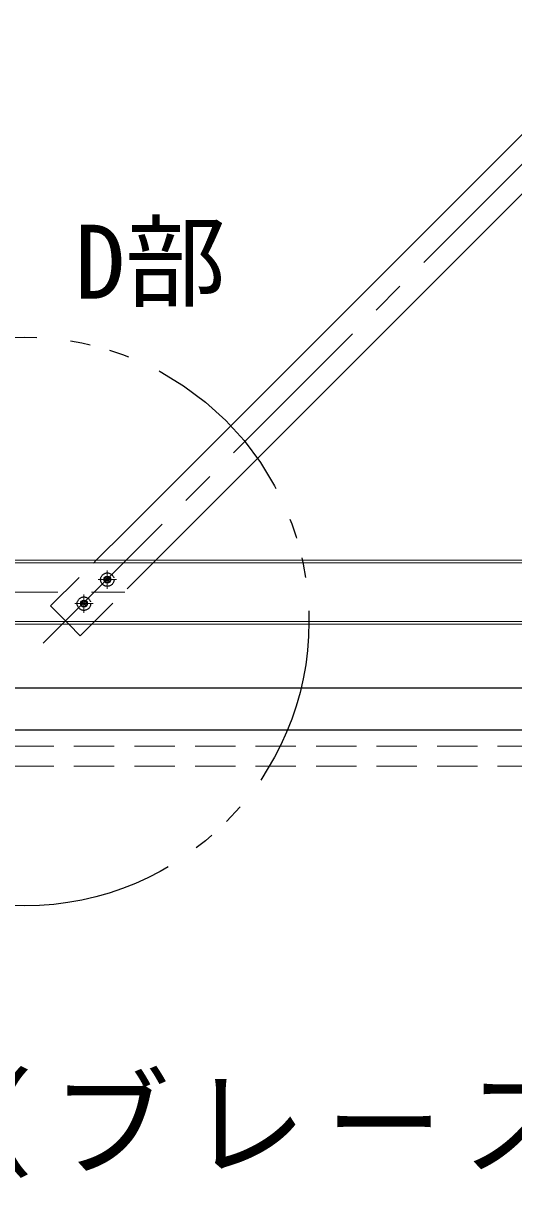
# Model space of a CAD drawing. Units: millimetres on the paper, with parts at other scales. Extents: x -195 to 195, y -135 to 133.
# Drawn here: x -93.88 to -79.29, y 23.45 to 58.04 of the extents above; entities that cross this region are included whole.
import ezdxf
from ezdxf.enums import TextEntityAlignment as Align

# ---------------------------------------------------------------- set-up
doc = ezdxf.new("R2010")
doc.units = ezdxf.units.MM
for name, pattern in [('CHAIN1', [8, 5, -1, 1, -1]), ('DASHED1', [1.8, 1.2, -0.6]), ('DOUBLE_CHAIN1', [8.8, 5, -1, 0.6, -0.6, 0.6, -1])]:
    doc.linetypes.add(name, pattern=pattern)
for name, color, linetype, lineweight in [('5-0_中心線', 4, 'CHAIN1', 9), ('5-3_野縁', 2, 'Continuous', 25), ('5-4_ブレース・補強材', 4, 'Continuous', 9), ('5-6_文字', 7, 'Continuous', 18), ('5-C_ビス・アンカーボルト', 2, 'DASHED1', 25), ('5-D_パネル', 4, 'DASHED1', 9)]:
    doc.layers.add(name, color=color, linetype=linetype, lineweight=lineweight)
doc.layers.add('5-E_補助線', color=7, linetype='Continuous')
doc.styles.add('ＭＳ ゴシック', font='')
doc.styles.get('ＭＳ ゴシック').set_extended_font_data('MS Gothic')

msp = doc.modelspace()

# ---------------------------------------------------------------- linework, layer by layer
at = {"layer": '5-0_中心線'}
for p, q in [((-93.284, 39.613), (-60.117, 72.78)), ((-91.379, 41.772), (-91.379, 41.228)), ((-91.651, 41.5), (-91.107, 41.5)), ((-97.854, 41.125), (-90.137, 41.125)), ((-92.075, 41.057), (-92.075, 40.512)), ((-92.348, 40.785), (-91.803, 40.785))]:
    msp.add_line(p, q, dxfattribs=at)
at = {"layer": '5-3_野縁'}
for p, q in [((-70.688, 38.275), (-114.746, 38.275)), ((-10.171, 37.025), (-175.862, 37.025))]:
    msp.add_line(p, q, dxfattribs=at)
at = {"layer": '5-4_ブレース・補強材'}
for p, q in [((-90.817, 42.964), (-71.604, 62.177)), ((-89.939, 42.075), (-71.604, 60.409)), ((-91.707, 42.075), (-90.817, 42.964)), ((-125.256, 42.075), (-60.256, 42.075)), ((-125.256, 41.995), (-60.256, 41.995)), ((-125.256, 40.255), (-60.256, 40.255)), ((-125.256, 40.175), (-60.256, 40.175)), ((-92.182, 39.832), (-92.525, 40.175)), ((-92.182, 39.832), (-91.839, 40.175))]:
    msp.add_line(p, q, dxfattribs=at)
at = {"layer": '5-4_ブレース・補強材', "linetype": 'DASHED1'}
msp.add_line((-89.939, 42.075), (-91.839, 40.175), dxfattribs=at)
msp.add_lwpolyline([(-92.525, 40.175), (-93.066, 40.716), (-91.707, 42.075)], dxfattribs=at)
at = {"layer": '5-C_ビス・アンカーボルト', "linetype": 'DOUBLE_CHAIN1'}
msp.add_circle((-93.836, 40.254), 8.454, dxfattribs=at)
at = {"layer": '5-C_ビス・アンカーボルト'}
for centre in [(-91.379, 41.5), (-92.075, 40.785)]:
    msp.add_circle(centre, 0.2, dxfattribs=at)
at = {"layer": '5-C_ビス・アンカーボルト', "linetype": 'Continuous'}
for centre, radius in [((-91.379, 41.5), 0.102), ((-91.379, 41.5), 0.085), ((-92.075, 40.785), 0.102), ((-92.075, 40.785), 0.085)]:
    msp.add_circle(centre, radius, dxfattribs=at)
for centre, radius, start, end in [((-91.484, 41.412), 0.137, 39.9399, 76.1287), ((-91.286, 41.36), 0.168, 94.2467, 123.6215), ((-91.472, 41.639), 0.168, 274.2468, 303.6215), ((-91.274, 41.588), 0.137, 219.9398, 256.1286), ((-92.18, 40.697), 0.137, 39.9399, 76.1287), ((-92.168, 40.924), 0.168, 274.2468, 303.6215), ((-91.983, 40.645), 0.168, 94.2467, 123.6215), ((-91.97, 40.872), 0.137, 219.9398, 256.1286)]:
    msp.add_arc(centre, radius, start, end, dxfattribs=at)
at = {"layer": '5-D_パネル'}
for p, q in [((-10.171, 36.55), (-175.862, 36.55)), ((-10.171, 35.95), (-175.862, 35.95))]:
    msp.add_line(p, q, dxfattribs=at)

# ---------------------------------------------------------------- texts
at = {"layer": '5-6_文字', "style": 'ＭＳ ゴシック'}
msp.add_text('D部', height=2.199, dxfattribs=at).set_placement((-92.345, 49.192), align=Align.BOTTOM_LEFT)
at = {"layer": '5-E_補助線', "insert": (-115.344, 23.45), "char_height": 2.566, "attachment_point": 7, "style": 'ＭＳ ゴシック'}
msp.add_mtext('\\T1.16;[野縁方向（ブレース材V字）]', dxfattribs=at)

doc.saveas('drawing.dxf')
